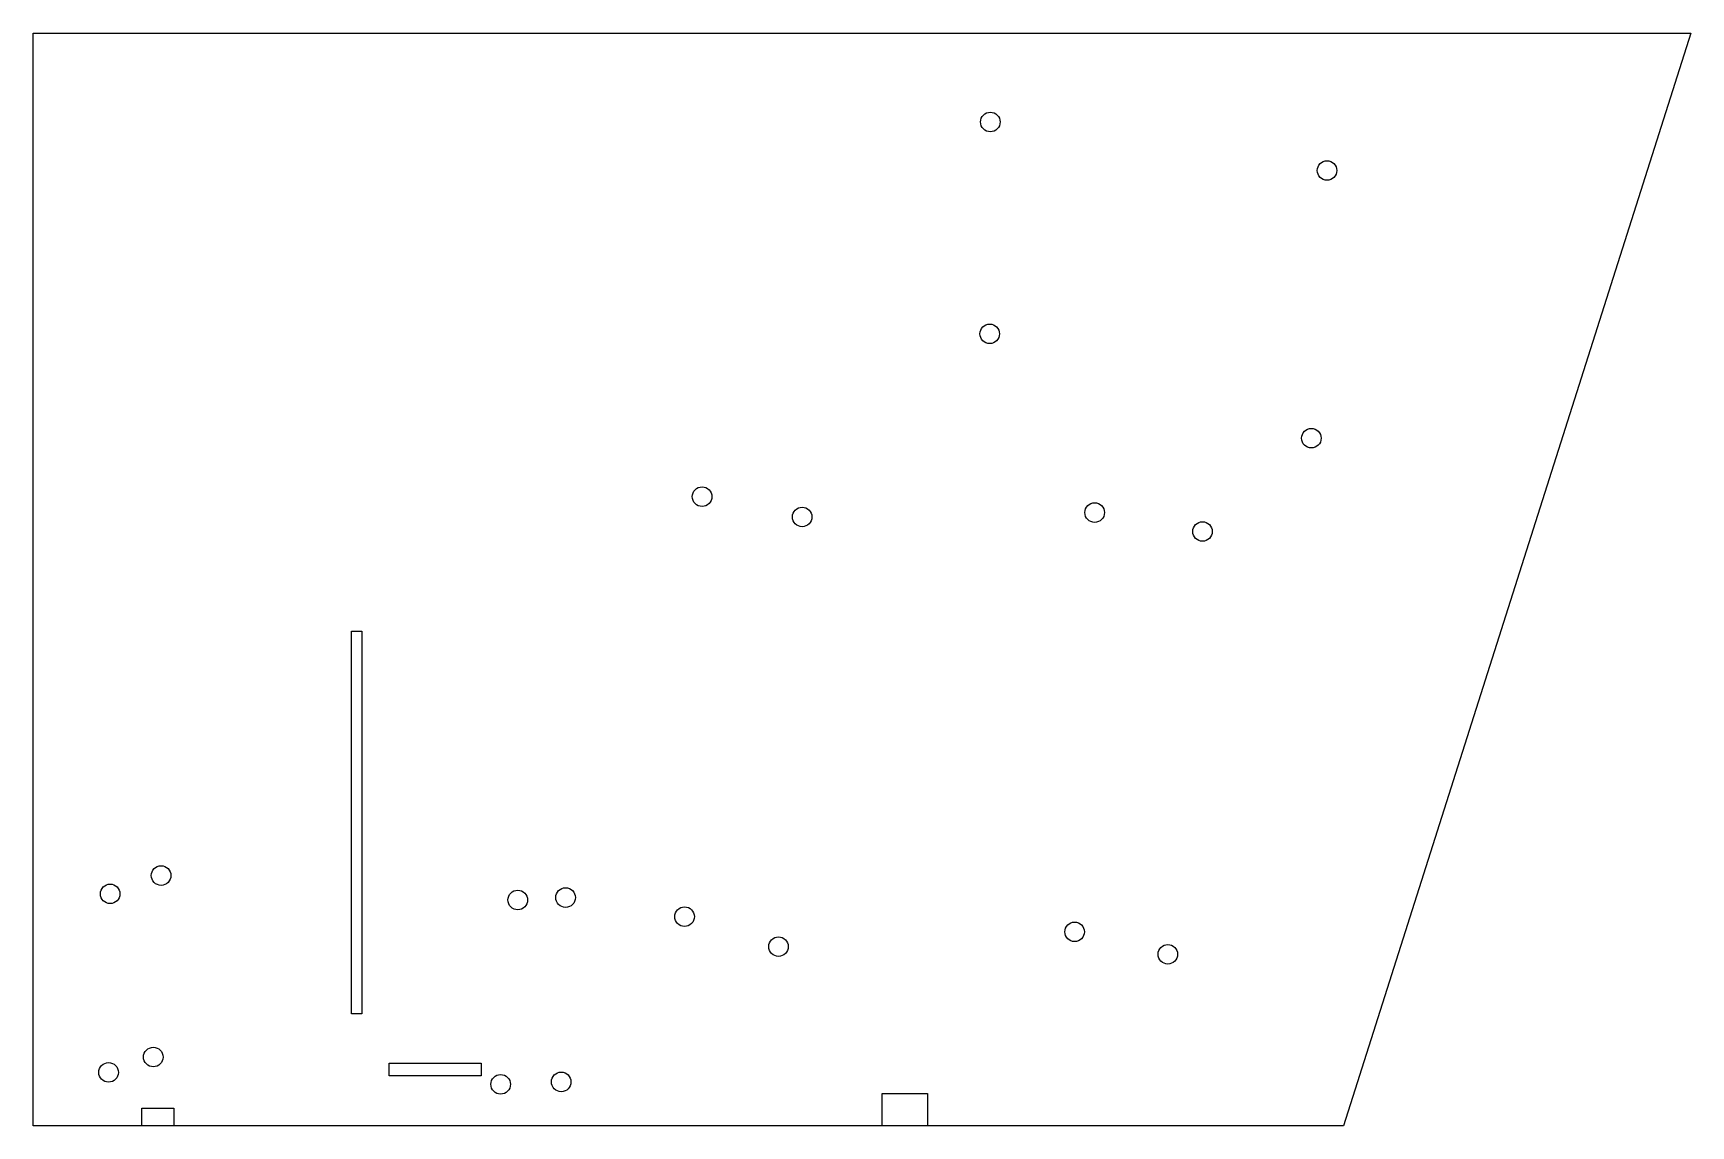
# Model space of a CAD drawing. Extents: x -212 to 212, y -140 to 140.
import ezdxf

# ---------------------------------------------------------------- set-up
doc = ezdxf.new("R2010")
doc.units = 0
doc.layers.add('Camada_1', color=7, linetype='CONTINUOUS')

msp = doc.modelspace()

# ---------------------------------------------------------------- linework, layer by layer
at = {"layer": 'Camada_1', "color": 7}
for points in [[(-211.70586, 139.558464), (211.70583, 139.558464), (122.983766, -139.55845), (-211.70586, -139.55845)], [(35.279768, 116.8664)], [(121.280845, 104.469667)], [(35.126627, 62.749598)], [(117.276626, 36.09363)], [(-38.342486, 21.163049)], [(61.927467, 17.097677)], [(-12.780747, 15.983869)], [(89.466196, 12.266556)], [(-130.413598, -13.163085), (-127.754753, -13.163085), (-127.754753, -110.939665), (-130.413598, -110.939665)], [(-176.528198, -75.623284)], [(-189.541003, -80.304235)], [(-85.428425, -81.863552)], [(-73.218378, -81.250963)], [(-42.825537, -86.123843)], [(56.803977, -89.994306)], [(-18.823117, -93.781229)], [(80.61147, -95.730385)], [(-178.528265, -121.988224)], [(-189.944753, -125.900476)], [(-120.785646, -123.554221), (-97.292552, -123.554221), (-97.292552, -126.794175), (-120.785646, -126.794175)], [(-89.800086, -128.949481)], [(-74.332176, -128.336902)], [(-183.988904, -135.009769), (-175.73827, -135.009769), (-175.73827, -139.55844), (-183.988904, -139.55844)], [(5.113702, -131.325266), (16.727108, -131.325266), (16.727108, -139.55845), (5.113702, -139.55845)]]:
    msp.add_lwpolyline(points, close=True, dxfattribs=at)
for points in [[(30.279835, 116.8664), (30.279835, 117.529432), (30.543224, 118.165309), (31.012058, 118.634144)], [(31.012058, 118.634144), (31.480893, 119.102978), (32.116769, 119.366367), (32.779802, 119.366367)], [(32.779802, 119.366367), (33.442834, 119.366367), (34.07871, 119.102978), (34.547545, 118.634144)], [(34.547545, 118.634144), (35.01638, 118.165309), (35.279768, 117.529432), (35.279768, 116.8664)], [(32.779802, 114.366434), (31.399108, 114.366434), (30.279836, 115.485707), (30.279835, 116.8664)], [(35.279768, 116.8664), (35.279768, 115.485707), (34.160495, 114.366434), (32.779802, 114.366434)], [(116.280912, 104.469667), (116.280912, 105.85036), (117.400185, 106.969633), (118.780878, 106.969633)], [(118.780878, 106.969633), (119.443911, 106.969633), (120.079787, 106.706245), (120.548622, 106.23741)], [(120.548622, 106.23741), (121.017457, 105.768576), (121.280845, 105.132699), (121.280845, 104.469667)], [(118.780878, 101.969701), (117.400185, 101.969701), (116.280912, 103.088974), (116.280912, 104.469667)], [(120.548622, 102.701924), (120.079787, 102.233089), (119.443911, 101.969701), (118.780878, 101.969701)], [(121.280845, 104.469667), (121.280845, 103.806634), (121.017457, 103.170758), (120.548622, 102.701924)], [(30.126695, 62.749598), (30.126695, 64.130291), (31.245968, 65.249564), (32.626661, 65.249564)], [(32.626661, 65.249564), (34.007354, 65.249564), (35.126627, 64.130291), (35.126627, 62.749598)], [(32.626661, 60.249631), (31.245968, 60.249632), (30.126695, 61.368904), (30.126695, 62.749598)], [(35.126627, 62.749598), (35.126627, 61.368904), (34.007354, 60.249632), (32.626661, 60.249631)], [(112.276694, 36.09363), (112.276694, 37.474323), (113.395967, 38.593595), (114.77666, 38.593595)], [(114.77666, 38.593595), (116.157353, 38.593595), (117.276625, 37.474323), (117.276626, 36.09363)], [(114.77666, 33.593665), (113.395967, 33.593665), (112.276694, 34.712937), (112.276694, 36.09363)], [(117.276626, 36.09363), (117.276625, 34.712937), (116.157353, 33.593665), (114.77666, 33.593665)], [(-43.342416, 21.163049), (-43.342415, 22.543741), (-42.223143, 23.663014), (-40.842451, 23.663014)], [(-40.842451, 23.663014), (-39.461759, 23.663014), (-38.342486, 22.543741), (-38.342486, 21.163049)], [(-40.842451, 18.663084), (-42.223143, 18.663085), (-43.342415, 19.782357), (-43.342416, 21.163049)], [(-38.342486, 21.163049), (-38.342486, 19.782357), (-39.461759, 18.663085), (-40.842451, 18.663084)], [(-17.78068, 15.983869), (-17.780679, 17.364562), (-16.661406, 18.483834), (-15.280713, 18.483834)], [(-15.280713, 18.483834), (-13.900021, 18.483834), (-12.780748, 17.364562), (-12.780747, 15.983869)], [(56.927535, 17.097677), (56.927536, 18.47837), (58.046808, 19.597642), (59.427501, 19.597642)], [(59.427501, 14.597712), (58.046808, 14.597712), (56.927536, 15.716984), (56.927535, 17.097677)], [(59.427501, 19.597642), (60.808194, 19.597642), (61.927466, 18.47837), (61.927467, 17.097677)], [(61.927467, 17.097677), (61.927466, 15.716984), (60.808194, 14.597712), (59.427501, 14.597712)], [(-15.280713, 13.483904), (-16.661406, 13.483904), (-17.780679, 14.603176), (-17.78068, 15.983869)], [(-12.780747, 15.983869), (-12.780748, 14.603176), (-13.900021, 13.483904), (-15.280713, 13.483904)], [(84.466264, 12.266556), (84.466264, 13.647249), (85.585537, 14.766521), (86.96623, 14.766521)], [(86.96623, 14.766521), (88.346922, 14.766521), (89.466195, 13.647249), (89.466196, 12.266556)], [(86.96623, 9.766591), (85.585537, 9.766591), (84.466264, 10.885864), (84.466264, 12.266556)], [(89.466196, 12.266556), (89.466195, 10.885864), (88.346922, 9.766591), (86.96623, 9.766591)], [(-180.795909, -77.391032), (-181.264744, -76.922196), (-181.528131, -76.286317), (-181.528129, -75.623284)], [(-181.528129, -75.623284), (-181.528128, -74.242591), (-180.408856, -73.123319), (-179.028164, -73.123319)], [(-179.028164, -73.123319), (-177.647471, -73.123319), (-176.528199, -74.242591), (-176.528198, -75.623284)], [(-176.528198, -75.623284), (-176.528196, -76.286317), (-176.791584, -76.922196), (-177.260418, -77.391032)], [(-194.540934, -80.304235), (-194.540933, -78.923542), (-193.421661, -77.80427), (-192.040968, -77.804269)], [(-192.040968, -82.8042), (-193.421661, -82.804199), (-194.540933, -81.684927), (-194.540934, -80.304235)], [(-192.040968, -77.804269), (-190.660276, -77.80427), (-189.541004, -78.923542), (-189.541003, -80.304235)], [(-189.541003, -80.304235), (-189.541004, -81.684927), (-190.660276, -82.804199), (-192.040968, -82.8042)], [(-179.028164, -78.123259), (-179.691197, -78.123259), (-180.327075, -77.859869), (-180.795909, -77.391032)], [(-177.260418, -77.391032), (-177.729253, -77.859869), (-178.36513, -78.123259), (-179.028164, -78.123259)], [(-90.428355, -81.863552), (-90.428354, -80.482859), (-89.309082, -79.363587), (-87.92839, -79.363586)], [(-87.92839, -79.363586), (-86.547698, -79.363587), (-85.428425, -80.482859), (-85.428425, -81.863552)], [(-78.218319, -81.250963), (-78.218318, -80.587929), (-77.954928, -79.952052), (-77.486092, -79.483217)], [(-77.486092, -79.483217), (-77.017255, -79.014383), (-76.381377, -78.750995), (-75.718344, -78.750998)], [(-75.718344, -78.750998), (-74.337651, -78.750998), (-73.218379, -79.87027), (-73.218378, -81.250963)], [(-89.696135, -83.6313), (-90.16497, -83.162464), (-90.428357, -82.526585), (-90.428355, -81.863552)], [(-87.92839, -84.363527), (-88.591424, -84.363526), (-89.227301, -84.100137), (-89.696135, -83.6313)], [(-86.160644, -83.6313), (-86.629479, -84.100137), (-87.265356, -84.363526), (-87.92839, -84.363527)], [(-85.428425, -81.863552), (-85.428422, -82.526585), (-85.69181, -83.162464), (-86.160644, -83.6313)], [(-77.486092, -83.018708), (-77.954928, -82.549874), (-78.218318, -81.913996), (-78.218319, -81.250963)], [(-75.718344, -83.750928), (-76.381377, -83.75093), (-77.017255, -83.487543), (-77.486092, -83.018708)], [(-73.218378, -81.250963), (-73.218379, -82.631655), (-74.337651, -83.750927), (-75.718344, -83.750928)], [(-47.825467, -86.123843), (-47.825467, -84.743151), (-46.706195, -83.623879), (-45.325502, -83.623878)], [(-45.325502, -83.623878), (-43.94481, -83.623879), (-42.825538, -84.743151), (-42.825537, -86.123843)], [(-47.093248, -87.891592), (-47.562082, -87.422755), (-47.82547, -86.786877), (-47.825467, -86.123843)], [(-45.325502, -88.623819), (-45.988536, -88.623818), (-46.624413, -88.360428), (-47.093248, -87.891592)], [(-43.557757, -87.891592), (-44.026591, -88.360428), (-44.662469, -88.623818), (-45.325502, -88.623819)], [(-42.825537, -86.123843), (-42.825535, -86.786877), (-43.088922, -87.422755), (-43.557757, -87.891592)], [(51.804045, -89.994306), (51.804045, -88.613613), (52.923318, -87.494341), (54.304011, -87.494341)], [(54.304011, -87.494341), (55.684704, -87.494341), (56.803976, -88.613613), (56.803977, -89.994306)], [(-23.823049, -93.781229), (-23.823048, -92.400536), (-22.703775, -91.281264), (-21.323083, -91.281263)], [(-21.323083, -91.281263), (-19.94239, -91.281264), (-18.823117, -92.400536), (-18.823117, -93.781229)], [(54.304011, -92.494271), (52.923318, -92.494271), (51.804045, -91.374999), (51.804045, -89.994306)], [(56.803977, -89.994306), (56.803976, -91.374999), (55.684704, -92.494271), (54.304011, -92.494271)], [(-21.323083, -96.281194), (-22.703775, -96.281194), (-23.823048, -95.161921), (-23.823049, -93.781229)], [(-18.823117, -93.781229), (-18.823117, -95.161921), (-19.94239, -96.281194), (-21.323083, -96.281194)], [(75.611537, -95.730385), (75.611538, -94.349692), (76.730811, -93.23042), (78.111504, -93.23042)], [(78.111504, -98.23035), (76.730811, -98.23035), (75.611538, -97.111078), (75.611537, -95.730385)], [(78.111504, -93.23042), (79.492197, -93.23042), (80.611469, -94.349692), (80.61147, -95.730385)], [(80.61147, -95.730385), (80.611469, -97.111078), (79.492197, -98.23035), (78.111504, -98.23035)], [(-183.528205, -121.988224), (-183.528207, -121.325189), (-183.264819, -120.689309), (-182.795982, -120.220472)], [(-182.795978, -123.755969), (-183.264815, -123.287135), (-183.528205, -122.651258), (-183.528205, -121.988224)], [(-182.795982, -120.220472), (-182.327145, -119.751635), (-181.691265, -119.488246), (-181.02823, -119.488249)], [(-181.02823, -119.488249), (-180.365196, -119.488249), (-179.729319, -119.751639), (-179.260484, -120.220476)], [(-178.528265, -121.988224), (-178.528265, -123.368916), (-179.647537, -124.488188), (-181.02823, -124.488189)], [(-179.260484, -120.220476), (-178.79165, -120.689312), (-178.528262, -121.32519), (-178.528265, -121.988224)], [(-194.944683, -125.900476), (-194.944682, -124.519784), (-193.82541, -123.400512), (-192.444718, -123.400511)], [(-192.444718, -128.400442), (-193.82541, -128.400441), (-194.944682, -127.281169), (-194.944683, -125.900476)], [(-192.444718, -123.400511), (-191.064025, -123.400512), (-189.944753, -124.519784), (-189.944753, -125.900476)], [(-189.944753, -125.900476), (-189.944753, -127.281169), (-191.064025, -128.400441), (-192.444718, -128.400442)], [(-181.02823, -124.488189), (-181.691263, -124.488191), (-182.327142, -124.224804), (-182.795978, -123.755969)], [(-94.800027, -128.949481), (-94.800026, -127.568788), (-93.680754, -126.449516), (-92.300061, -126.449515)], [(-92.300061, -126.449515), (-91.637028, -126.449513), (-91.00115, -126.7129), (-90.532313, -127.181735)], [(-79.332117, -128.336902), (-79.332116, -127.673868), (-79.068726, -127.037991), (-78.59989, -126.569156)], [(-78.59989, -126.569156), (-78.131053, -126.100322), (-77.495175, -125.836934), (-76.832141, -125.836937)], [(-76.832141, -125.836937), (-75.451449, -125.836937), (-74.332177, -126.956209), (-74.332176, -128.336902)], [(-92.300061, -131.449446), (-93.680754, -131.449445), (-94.800026, -130.330173), (-94.800027, -128.949481)], [(-90.532313, -130.717226), (-91.00115, -131.186061), (-91.637028, -131.449448), (-92.300061, -131.449446)], [(-90.532313, -127.181735), (-90.063476, -127.65057), (-89.800087, -128.286447), (-89.800086, -128.949481)], [(-89.800086, -128.949481), (-89.800087, -129.612514), (-90.063476, -130.248391), (-90.532313, -130.717226)], [(-78.59989, -130.104647), (-79.068726, -129.635813), (-79.332116, -128.999935), (-79.332117, -128.336902)], [(-76.832141, -130.836867), (-77.495175, -130.836869), (-78.131053, -130.573482), (-78.59989, -130.104647)], [(-74.332176, -128.336902), (-74.332177, -129.717594), (-75.451449, -130.836866), (-76.832141, -130.836867)]]:
    msp.add_open_spline(points, degree=3, dxfattribs=at)

doc.saveas('drawing.dxf')
